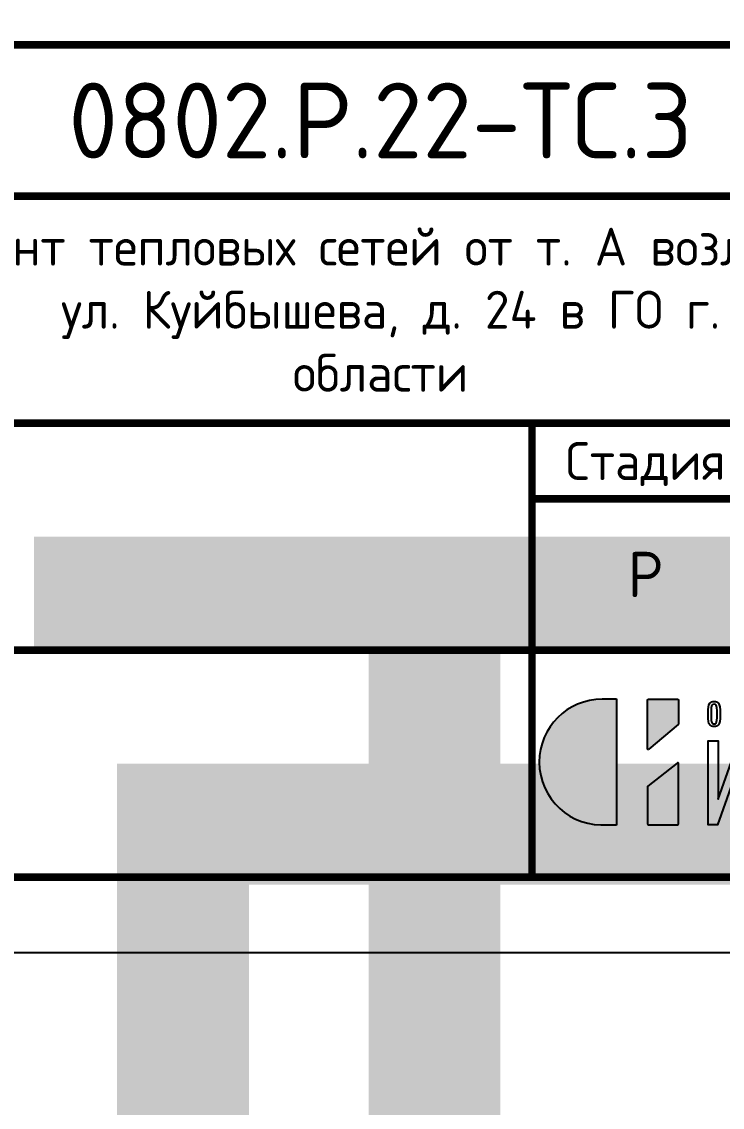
# Model space of a CAD drawing. Header units: metres. Extents: x 1981 to 7362, y 1229 to 3678.
# Drawn here: x 3344.6 to 3390.9, y 2313.3 to 2385 of the extents above; entities that cross this region are included whole.
import ezdxf
from ezdxf.enums import TextEntityAlignment as Align

# ---------------------------------------------------------------- set-up
doc = ezdxf.new("R2018")
doc.units = ezdxf.units.M
doc.layers.add('layer 1', color=7, linetype='Continuous')
doc.layers.add('Форматы', color=7, linetype='Continuous')
doc.styles.add('GOST', font='GOST.shx', dxfattribs={"oblique": 15})
doc.styles.add('GOST-2.304_Type-B', font='GOST Common.ttf')
doc.styles.get("Standard").update_dxf_attribs({"font": 'GOST Common.ttf'})

# ---------------------------------------------------------------- blocks, each defined once
blk = doc.blocks.new('Лого')
h = blk.add_hatch(color=151)
h.set_gradient(color1=(158, 191, 227), color2=(46, 54, 92), tint=1, name='HEMISPHERICAL')
edge = h.paths.add_edge_path()
edge.add_spline(control_points=[(0.349, 0.494), (-0.191, 0.447), (-0.657, 0.871), (-0.657, 1.415), (-0.657, 1.415), (-0.657, 1.925), (-0.243, 2.339), (0.267, 2.339), (0.267, 2.339), (0.267, 2.339), (0.471, 2.339), (0.471, 2.339), (0.471, 2.339), (0.479, 2.339), (0.485, 2.333), (0.485, 2.325), (0.485, 2.325), (0.485, 2.325), (0.485, 0.508), (0.485, 0.508), (0.485, 0.508), (0.485, 0.5), (0.479, 0.494), (0.471, 0.494), (0.471, 0.494), (0.471, 0.494), (0.35, 0.494), (0.35, 0.494), (0.35, 0.494), (0.35, 0.494), (0.349, 0.494), (0.349, 0.494)], knot_values=[0, 0, 0, 0, 0.111111, 0.111111, 0.111111, 0.111211, 0.222222, 0.222222, 0.222222, 0.222322, 0.333333, 0.333333, 0.333333, 0.333433, 0.444444, 0.444444, 0.444444, 0.444544, 0.555556, 0.555556, 0.555556, 0.555656, 0.666667, 0.666667, 0.666667, 0.666767, 0.777778, 0.777778, 0.777778, 0.777878, 1, 1, 1, 1], degree=3, periodic=0)
edge = h.paths.add_edge_path()
edge.add_spline(control_points=[(0.955, 1.604), (0.955, 1.604), (1.385, 1.966), (1.385, 1.966), (1.385, 1.966), (1.388, 1.969), (1.39, 1.972), (1.39, 1.976), (1.39, 1.976), (1.39, 1.976), (1.39, 2.325), (1.39, 2.325), (1.39, 2.325), (1.39, 2.333), (1.384, 2.339), (1.377, 2.339), (1.377, 2.339), (1.377, 2.339), (0.947, 2.339), (0.947, 2.339), (0.947, 2.339), (0.939, 2.339), (0.933, 2.333), (0.933, 2.325), (0.933, 2.325), (0.933, 2.325), (0.933, 1.614), (0.933, 1.614), (0.933, 1.614), (0.933, 1.609), (0.936, 1.604), (0.941, 1.602), (0.941, 1.602), (0.946, 1.6), (0.951, 1.601), (0.955, 1.604)], knot_values=[0, 0, 0, 0, 0.1, 0.1, 0.1, 0.1001, 0.2, 0.2, 0.2, 0.2001, 0.3, 0.3, 0.3, 0.3001, 0.4, 0.4, 0.4, 0.4001, 0.5, 0.5, 0.5, 0.5001, 0.6, 0.6, 0.6, 0.6001, 0.7, 0.7, 0.7, 0.7001, 0.8, 0.8, 0.8, 0.8001, 1, 1, 1, 1], degree=3, periodic=0)
edge = h.paths.add_edge_path()
edge.add_spline(control_points=[(0.938, 1.059), (0.938, 1.059), (1.369, 1.401), (1.369, 1.401), (1.369, 1.401), (1.373, 1.404), (1.378, 1.405), (1.383, 1.402), (1.383, 1.402), (1.387, 1.4), (1.39, 1.396), (1.39, 1.39), (1.39, 1.39), (1.39, 1.39), (1.39, 0.508), (1.39, 0.508), (1.39, 0.508), (1.39, 0.5), (1.384, 0.494), (1.377, 0.494), (1.377, 0.494), (1.377, 0.494), (0.947, 0.494), (0.947, 0.494), (0.947, 0.494), (0.939, 0.494), (0.933, 0.5), (0.933, 0.508), (0.933, 0.508), (0.933, 0.508), (0.933, 1.049), (0.933, 1.049), (0.933, 1.049), (0.933, 1.053), (0.935, 1.057), (0.938, 1.059)], knot_values=[0, 0, 0, 0, 0.1, 0.1, 0.1, 0.1001, 0.2, 0.2, 0.2, 0.2001, 0.3, 0.3, 0.3, 0.3001, 0.4, 0.4, 0.4, 0.4001, 0.5, 0.5, 0.5, 0.5001, 0.6, 0.6, 0.6, 0.6001, 0.7, 0.7, 0.7, 0.7001, 0.8, 0.8, 0.8, 0.8001, 1, 1, 1, 1], degree=3, periodic=0)
at = {"layer": 'layer 1', "color": 159}
for points, knots in [([(0.349, 0.494), (-0.191, 0.447), (-0.657, 0.871), (-0.657, 1.415), (-0.657, 1.415), (-0.657, 1.925), (-0.243, 2.339), (0.267, 2.339), (0.267, 2.339), (0.267, 2.339), (0.471, 2.339), (0.471, 2.339), (0.471, 2.339), (0.479, 2.339), (0.485, 2.333), (0.485, 2.325), (0.485, 2.325), (0.485, 2.325), (0.485, 0.508), (0.485, 0.508), (0.485, 0.508), (0.485, 0.5), (0.479, 0.494), (0.471, 0.494), (0.471, 0.494), (0.471, 0.494), (0.35, 0.494), (0.35, 0.494), (0.35, 0.494), (0.35, 0.494), (0.349, 0.494), (0.349, 0.494)], [0, 0, 0, 0, 0.111111, 0.111111, 0.111111, 0.111111, 0.222222, 0.222222, 0.222222, 0.222222, 0.333333, 0.333333, 0.333333, 0.333333, 0.444444, 0.444444, 0.444444, 0.444444, 0.555556, 0.555556, 0.555556, 0.555556, 0.666667, 0.666667, 0.666667, 0.666667, 0.777778, 0.777778, 0.777778, 0.777778, 1, 1, 1, 1]), ([(0.955, 1.604), (0.955, 1.604), (1.385, 1.966), (1.385, 1.966), (1.385, 1.966), (1.388, 1.969), (1.39, 1.972), (1.39, 1.976), (1.39, 1.976), (1.39, 1.976), (1.39, 2.325), (1.39, 2.325), (1.39, 2.325), (1.39, 2.333), (1.384, 2.339), (1.377, 2.339), (1.377, 2.339), (1.377, 2.339), (0.947, 2.339), (0.947, 2.339), (0.947, 2.339), (0.939, 2.339), (0.933, 2.333), (0.933, 2.325), (0.933, 2.325), (0.933, 2.325), (0.933, 1.614), (0.933, 1.614), (0.933, 1.614), (0.933, 1.609), (0.936, 1.604), (0.941, 1.602), (0.941, 1.602), (0.946, 1.6), (0.951, 1.601), (0.955, 1.604)], [0, 0, 0, 0, 0.1, 0.1, 0.1, 0.1, 0.2, 0.2, 0.2, 0.2, 0.3, 0.3, 0.3, 0.3, 0.4, 0.4, 0.4, 0.4, 0.5, 0.5, 0.5, 0.5, 0.6, 0.6, 0.6, 0.6, 0.7, 0.7, 0.7, 0.7, 0.8, 0.8, 0.8, 0.8, 1, 1, 1, 1]), ([(2.002, 2.121), (2.002, 2.221), (1.999, 2.253), (1.976, 2.279), (1.976, 2.279), (1.962, 2.295), (1.942, 2.306), (1.914, 2.306), (1.914, 2.306), (1.885, 2.306), (1.866, 2.295), (1.852, 2.279), (1.852, 2.279), (1.829, 2.253), (1.826, 2.221), (1.826, 2.121), (1.826, 2.121), (1.826, 2.021), (1.829, 1.988), (1.852, 1.962), (1.852, 1.962), (1.866, 1.946), (1.885, 1.936), (1.914, 1.936), (1.914, 1.936), (1.942, 1.936), (1.962, 1.946), (1.976, 1.962), (1.976, 1.962), (1.999, 1.988), (2.002, 2.021), (2.002, 2.121)], [0, 0, 0, 0, 0.111111, 0.111111, 0.111111, 0.111111, 0.222222, 0.222222, 0.222222, 0.222222, 0.333333, 0.333333, 0.333333, 0.333333, 0.444444, 0.444444, 0.444444, 0.444444, 0.555556, 0.555556, 0.555556, 0.555556, 0.666667, 0.666667, 0.666667, 0.666667, 0.777778, 0.777778, 0.777778, 0.777778, 1, 1, 1, 1]), ([(1.959, 2.121), (1.959, 2.035), (1.956, 2.006), (1.943, 1.989), (1.943, 1.989), (1.937, 1.981), (1.928, 1.975), (1.914, 1.975), (1.914, 1.975), (1.9, 1.975), (1.89, 1.981), (1.884, 1.989), (1.884, 1.989), (1.871, 2.006), (1.869, 2.035), (1.869, 2.121), (1.869, 2.121), (1.869, 2.207), (1.871, 2.235), (1.884, 2.253), (1.884, 2.253), (1.89, 2.261), (1.9, 2.266), (1.914, 2.266), (1.914, 2.266), (1.928, 2.266), (1.937, 2.261), (1.943, 2.253), (1.943, 2.253), (1.956, 2.235), (1.959, 2.207), (1.959, 2.121)], [0, 0, 0, 0, 0.111111, 0.111111, 0.111111, 0.111111, 0.222222, 0.222222, 0.222222, 0.222222, 0.333333, 0.333333, 0.333333, 0.333333, 0.444444, 0.444444, 0.444444, 0.444444, 0.555556, 0.555556, 0.555556, 0.555556, 0.666667, 0.666667, 0.666667, 0.666667, 0.777778, 0.777778, 0.777778, 0.777778, 1, 1, 1, 1]), ([(2.416, 0.491), (2.416, 0.491), (2.416, 1.727), (2.416, 1.727), (2.416, 1.727), (2.416, 1.727), (2.279, 1.727), (2.279, 1.727), (2.279, 1.727), (2.279, 1.727), (1.975, 0.868), (1.975, 0.868), (1.975, 0.868), (1.975, 0.868), (1.975, 1.727), (1.975, 1.727), (1.975, 1.727), (1.975, 1.727), (1.826, 1.727), (1.826, 1.727), (1.826, 1.727), (1.826, 1.727), (1.826, 0.491), (1.826, 0.491), (1.826, 0.491), (1.826, 0.491), (1.965, 0.491), (1.965, 0.491), (1.965, 0.491), (1.965, 0.491), (2.267, 1.349), (2.267, 1.349), (2.267, 1.349), (2.267, 1.349), (2.267, 0.491), (2.267, 0.491), (2.267, 0.491), (2.267, 0.491), (2.416, 0.491), (2.416, 0.491)], [0, 0, 0, 0, 0.090909, 0.090909, 0.090909, 0.090909, 0.181818, 0.181818, 0.181818, 0.181818, 0.272727, 0.272727, 0.272727, 0.272727, 0.363636, 0.363636, 0.363636, 0.363636, 0.454545, 0.454545, 0.454545, 0.454545, 0.545455, 0.545455, 0.545455, 0.545455, 0.636364, 0.636364, 0.636364, 0.636364, 0.727273, 0.727273, 0.727273, 0.727273, 0.818182, 0.818182, 0.818182, 0.818182, 1, 1, 1, 1]), ([(0.938, 1.059), (0.938, 1.059), (1.369, 1.401), (1.369, 1.401), (1.369, 1.401), (1.373, 1.404), (1.378, 1.405), (1.383, 1.402), (1.383, 1.402), (1.387, 1.4), (1.39, 1.396), (1.39, 1.39), (1.39, 1.39), (1.39, 1.39), (1.39, 0.508), (1.39, 0.508), (1.39, 0.508), (1.39, 0.5), (1.384, 0.494), (1.377, 0.494), (1.377, 0.494), (1.377, 0.494), (0.947, 0.494), (0.947, 0.494), (0.947, 0.494), (0.939, 0.494), (0.933, 0.5), (0.933, 0.508), (0.933, 0.508), (0.933, 0.508), (0.933, 1.049), (0.933, 1.049), (0.933, 1.049), (0.933, 1.053), (0.935, 1.057), (0.938, 1.059)], [0, 0, 0, 0, 0.1, 0.1, 0.1, 0.1, 0.2, 0.2, 0.2, 0.2, 0.3, 0.3, 0.3, 0.3, 0.4, 0.4, 0.4, 0.4, 0.5, 0.5, 0.5, 0.5, 0.6, 0.6, 0.6, 0.6, 0.7, 0.7, 0.7, 0.7, 0.8, 0.8, 0.8, 0.8, 1, 1, 1, 1])]:
    blk.add_open_spline(points, degree=3, knots=knots, dxfattribs=at)
blk = doc.blocks.new('*U143')
blk.add_lwpolyline([(0, 0), (420, 0), (420, -297), (0, -297)], close=True)
at = {"const_width": 0.5}
blk.add_lwpolyline([(20, -5), (415, -5), (415, -292), (20, -292)], close=True, dxfattribs=at)
for points in [[(230, -292), (230, -237), (415, -237)], [(295, -247), (415, -247)], [(230, -262), (415, -262)], [(365, -262), (365, -292)], [(365, -267), (415, -267)], [(295, -277), (415, -277)]]:
    blk.add_lwpolyline(points, dxfattribs=at)
at = {"xscale": 4.492609629394886, "yscale": 4.492609629394886, "zscale": 4.492609629394886}
blk.add_blockref('Лого', (368.434, -290.745), dxfattribs=at)
at = {"style": 'GOST-2.304_Type-B'}
for s, height, p in [('0802.Р.22-ТС.3', 5, (355, -242)), ('Стадия', 2.5, (372.5, -264.5)), ('Р', 3, (372.5, -272))]:
    blk.add_text(s, height=height, dxfattribs=at).set_placement(p, align=Align.MIDDLE_CENTER)
at = {"insert": (355, -254.5), "char_height": 2.5, "width": 120, "attachment_point": 5, "style": 'GOST'}
blk.add_mtext('{\\fGOST Common|b0|i0|c204|p34;\\Q0;Капитальный ремонт тепловых сетей от т. А возле ТК-8015 по ул. Б. Новикова до ТК-8013  ул. Куйбышева, д. 24 в ГО г. Рыбинск Ярославской области}', dxfattribs=at)
at = {"style": 'GOST-2.304_Type-B'}
blk.add_attdef('РАЗРАБОТАЛ', text='', height=2.5, dxfattribs=at).set_placement((250.501, -264.224), align=Align.MIDDLE_LEFT)
at = {"style": 'GOST-2.304_Type-B', "flags": 8}
for tag, height, p in [('ДАТА', 2.5, (290.074, -264.402)), ('ЛИСТ', 3, (386.388, -271.915)), ('ЛИСТОВ', 3, (403.888, -271.915)), ('ФОРМАТ', 3, (380.972, -294.745))]:
    blk.add_attdef(tag, text='', height=height, dxfattribs=at).set_placement(p, align=Align.MIDDLE_CENTER)
at = {"style": 'GOST-2.304_Type-B'}
blk.add_attdef('ПРОВЕРИЛ', (250.749, -270.729), '', height=2.5, dxfattribs=at)
at = {"lineweight": 30, "flags": 104}
for tag, p in [('ТЕПЛОВЫЕ_СЕТИ', (330, -269.5)), ('ИМЯ_ЧЕРТЕЖА', (330, -284.5))]:
    blk.add_attdef(tag, text='', height=3, dxfattribs=at).set_placement(p, align=Align.MIDDLE_CENTER)

msp = doc.modelspace()

# ---------------------------------------------------------------- block references
at = {"layer": 'Форматы'}
ref = msp.add_blockref('*U143', (3013.291, 2620.512), dxfattribs=at)
lines = msp.add_mtext('План теплотрассы М1:500;\\PРазрез 1-1 М1:20; К1 (М1:50)', dxfattribs={"layer": '0', "insert": (3343.291, 2336.012), "char_height": 70, "attachment_point": 1})
ref.add_attrib('ИМЯ_ЧЕРТЕЖА', '', (3343.291, 2336.012), dxfattribs={"flags": 104}).embed_mtext(lines)
lines = msp.add_mtext('Тепломеханические решения тепловых сетей', dxfattribs={"layer": '0', "insert": (3343.291, 2351.012), "char_height": 70, "attachment_point": 1})
ref.add_attrib('ТЕПЛОВЫЕ_СЕТИ', '', (3343.291, 2351.012), dxfattribs={"flags": 104}).embed_mtext(lines)

doc.saveas('drawing.dxf')
